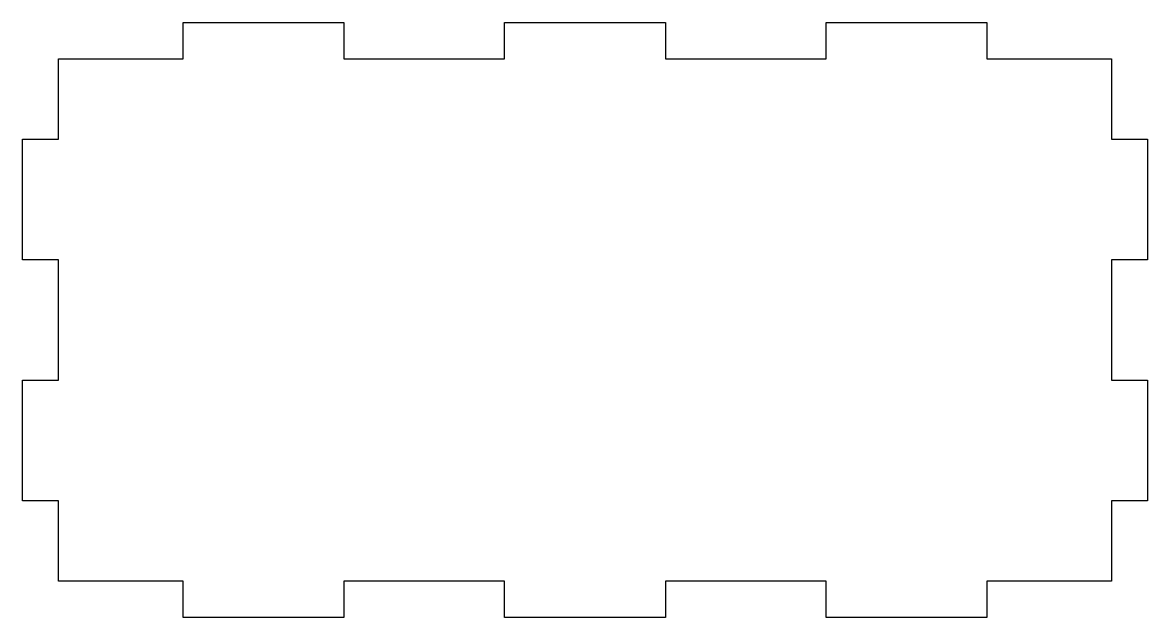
# Model space of a CAD drawing. Header units: millimetres. Extents: x -140 to 0, y -70 to 5.
import ezdxf

# ---------------------------------------------------------------- set-up
doc = ezdxf.new("R2010")
doc.units = ezdxf.units.MM
doc.layers.get('0').update_dxf_attribs({"linetype": 'CONTINUOUS'})

msp = doc.modelspace()

# ---------------------------------------------------------------- linework, layer by layer
msp.add_lwpolyline([(-140, -40), (-135.5, -40), (-135.5, -25), (-140, -25), (-140, -10), (-135.5, -10), (-135.5, 0), (-120, 0), (-120, 4.5), (-100, 4.5), (-100, 0), (-80, 0), (-80, 4.5), (-60, 4.5), (-60, 0), (-40, 0), (-40, 4.5), (-20, 4.5), (-20, 0), (-4.5, 0), (-4.5, -10), (0, -10), (0, -25), (-4.5, -25), (-4.5, -40), (0, -40), (0, -55), (-4.5, -55), (-4.5, -65), (-20, -65), (-20, -69.5), (-40, -69.5), (-40, -65), (-60, -65), (-60, -69.5), (-80, -69.5), (-80, -65), (-100, -65), (-100, -69.5), (-120, -69.5), (-120, -65), (-135.5, -65), (-135.5, -55), (-140, -55)], close=True)

doc.saveas('drawing.dxf')
